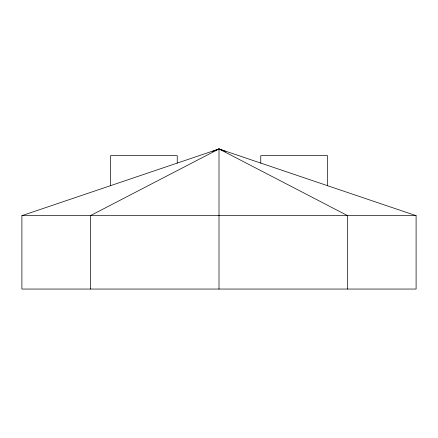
<?xml version="1.0" encoding="UTF-8"?>
<svg xmlns="http://www.w3.org/2000/svg" width="438" height="438" viewBox="0 0 438 438"><rect width="100%" height="100%" fill="white"/><g stroke="black" fill="none" stroke-linecap="round" stroke-linejoin="round"><path stroke-width="0.66" d="M225.373 151.406L219 148.953L21.9 215.666L21.9 289.047L416.1 289.047L416.1 215.666L219 148.953L90.354 215.666L90.354 289.047M212.627 151.406L219 148.953L347.646 215.666L347.646 289.047M21.9 215.666L416.1 215.666M327.482 185.641L327.482 155.621L260.769 155.621L260.769 163.15M219 148.953L219 289.047M177.231 163.15L177.231 155.621L110.518 155.621L110.518 185.641"/></g></svg>
